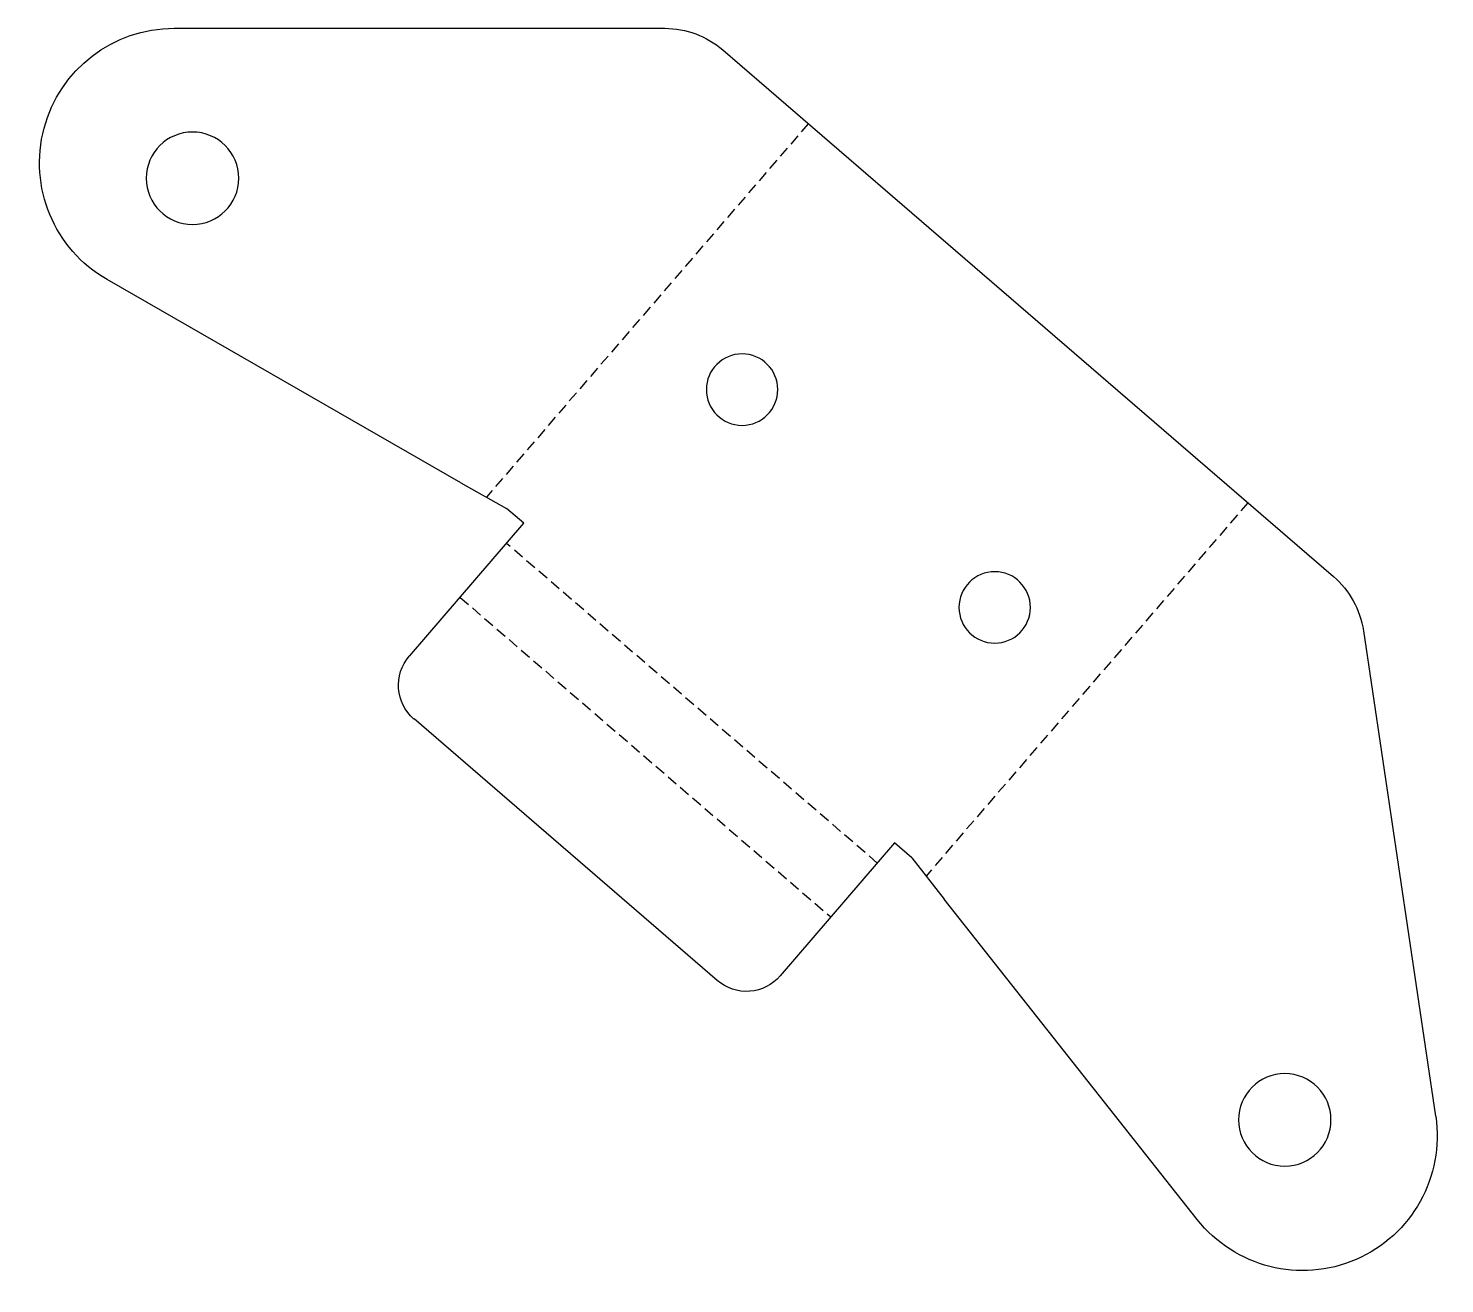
# Model space of a CAD drawing. Header units: millimetres. Extents: x -28 to 73, y -90 to 0.
import ezdxf

# ---------------------------------------------------------------- set-up
doc = ezdxf.new("R2010")
doc.units = ezdxf.units.MM
doc.linetypes.add('DASHED', pattern=[1.152525, 0.772192, -0.380333])
doc.layers.add('FLAT_PATTERN', color=7, linetype='CONTINUOUS')
doc.layers.add('FOLD_LINES', color=4, linetype='DASHED')

msp = doc.modelspace()

# ---------------------------------------------------------------- linework, layer by layer
at = {"layer": 'FLAT_PATTERN', "color": 0}
for p, q in [((-17.51, 0), (17.51, 0)), ((21.66, -1.54), (65.24, -39.11)), ((2.96, -32.42), (-22.29, -17.92)), ((2.96, -32.42), (6.23, -34.26)), ((7.46, -35.32), (6.23, -34.26)), ((-0.71, -44.81), (7.46, -35.32)), ((67.37, -42.98), (72.53, -77.62)), ((21.26, -67.94), (-0.38, -49.28)), ((33.92, -58.13), (25.74, -67.61)), ((35.15, -59.19), (33.92, -58.13)), ((35.15, -59.19), (37.45, -62.15)), ((55.51, -84.99), (37.45, -62.15))]:
    msp.add_line(p, q, dxfattribs=at)
at = {"layer": 'FLAT_PATTERN', "color": 0, "extrusion": (2.0419e-16, 8.682e-17, -1)}
msp.add_circle((16.19, -10.7), 3.3, dxfattribs=at)
at = {"layer": 'FLAT_PATTERN', "color": 0, "extrusion": (-1.05591e-15, 3.3791e-16, -1)}
for centre in [(-23.03, -25.78), (-41.06, -41.32)]:
    msp.add_circle(centre, 2.55, dxfattribs=at)
at = {"layer": 'FLAT_PATTERN', "color": 0, "extrusion": (1.15869e-15, -3.238e-16, -1)}
msp.add_circle((-61.76, -77.89), 3.3, dxfattribs=at)
at = {"layer": 'FLAT_PATTERN', "color": 0, "extrusion": (2.73e-18, -2.36e-18, -1)}
for centre, radius, start, end in [((17.51, -9.6), 9.6, 299.8555, 450), ((-17.51, -6.35), 6.35, 450, 490.7633)]:
    msp.add_arc(centre, radius, start, end, dxfattribs=at)
at = {"layer": 'FLAT_PATTERN', "color": 0, "extrusion": (7.816e-17, -6.738e-17, -1)}
for centre, radius, start, end in [((-61.09, -43.92), 6.35, 130.7633, 171.5266), ((-63.04, -79.04), 9.6, 171.5266, 321.6711)]:
    msp.add_arc(centre, radius, start, end, dxfattribs=at)
at = {"layer": 'FLAT_PATTERN', "color": 0, "extrusion": (-1.0961e-16, -4.4192e-16, -1)}
for centre, start, end in [((-1.69, -46.88), 310.7633, 400.7633), ((-23.34, -65.54), 220.7633, 310.7633)]:
    msp.add_arc(centre, 3.18, start, end, dxfattribs=at)
at = {"layer": 'FOLD_LINES', "color": 4}
for p, q in [((27.76, -6.8), (4.79, -33.45)), ((59.13, -33.85), (36.16, -60.49)), ((32.68, -59.56), (6.23, -36.76)), ((2.91, -40.61), (29.36, -63.41))]:
    msp.add_line(p, q, dxfattribs=at)

doc.saveas('drawing.dxf')
